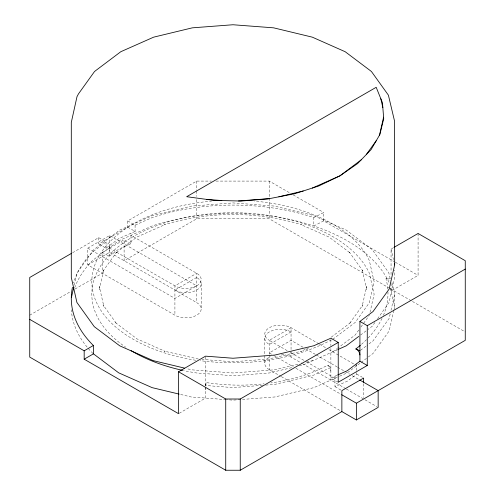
<?xml version="1.0" encoding="UTF-8"?>
<svg xmlns="http://www.w3.org/2000/svg" width="495" height="495" viewBox="0 0 495 495"><rect width="100%" height="100%" fill="white"/><g stroke="black" fill="none" stroke-linecap="round" stroke-linejoin="round"><path stroke-width="0.37" stroke-dasharray="2.48 1.86" d="M74.238 285.17L77.189 272.72L93.716 249.678L119.728 230.076L153.289 215.251L191.732 206.056L232.984 202.925L274.236 206.056L312.673 215.251L346.234 230.076L372.246 249.678L388.773 272.72L390.481 279.706M262.653 385.327L232.984 387.579L205.567 385.5L206.236 382.561A128.972 74.46 0 0 0 264.058 383.811M370.012 312.314L374.133 294.234L369.326 273.141A141.149 81.489 0 0 0 167.199 222.131A141.149 81.489 0 0 0 125.736 347.218M390.159 314.003L389.157 318.396L373.001 340.907L367.055 345.386M390.988 310.34L394.664 294.234L391.743 281.42M393.828 310.47L389.157 330.969L373.001 353.479L367.055 357.959M393.995 309.734L394.664 306.807L394.664 294.234M358.745 330.066L355.224 334.979L337.67 348.189M360.948 326.997L363.157 323.928M363.596 323.309L369.326 315.327M374.925 322.486L372.246 326.224L367.983 329.46M377.605 318.755L389.058 302.433L394.565 278.289L394.664 270.078M72.586 252.735L98.697 237.656L106.048 241.906L92.961 251.751A161.679 93.345 0 0 0 73.545 282.93M75.023 289.043L102.323 273.283L102.323 252.326L109.203 256.299L118.658 249.183L130.977 243.726L130.977 233.25M331.285 337.144L350.51 322.678L349.445 323.625L362.885 304.901L362.142 306.3L366.696 286.32L366.696 289.575L362.142 269.596L362.885 270.994L349.445 252.271L350.51 253.217L328.94 236.994L300.836 224.538L301.634 224.742C257.097 211.099 208.865 211.099 164.334 224.742L165.132 224.538L137.022 236.994L115.459 253.217L116.517 252.271L103.084 270.994L103.826 269.596L99.266 289.575L99.266 286.32L103.826 306.3L103.084 304.901L116.517 323.625L115.459 322.678L137.022 338.902L165.132 351.357L164.334 351.153L198.953 359.184M332.789 339.285L355.224 322.406L369.326 302.754L374.133 281.661L369.326 260.568A141.149 81.489 0 0 0 254.473 201.119M332.789 351.858L337.058 348.647M360.577 335.035L367.364 329.924M360.509 350.305L366.461 345.832M359.914 363.33L347.311 372.815L337.726 377.06M361.103 362.433L366.461 358.405M356.765 372.556L356.765 374.084L347.311 381.193L334.985 386.651L334.985 376.175M98.697 237.656L98.697 243.942L127.729 227.18L127.729 220.894L196.688 181.083L211.359 181.083M109.203 247.915L174.914 285.856L196.688 273.283L196.688 302.618A15.401 8.891 0 0 1 196.688 315.191A15.401 8.891 0 0 1 174.914 315.191L87.807 264.899L87.807 248.137L109.581 235.564L196.688 285.856A15.401 8.891 0 0 0 196.688 273.283L130.977 235.342M102.323 252.326L124.103 239.753L130.977 243.726M87.807 264.899L109.581 252.326L196.688 302.618M29.737 315.191L70.358 291.734M389.676 288.313L269.274 218.802L196.688 218.802L124.103 260.71L124.103 239.753M391.056 274.595L391.056 249.072L393.692 247.549M179.202 413.294L205.567 398.067L205.567 386.892M418.083 233.467L418.083 275.375L391.056 290.98L391.056 282.596M127.729 220.894L135.085 225.145L152.144 217.583A161.679 93.345 0 0 1 313.824 217.583L323.718 212.516L323.718 220.894L394.657 261.855M323.718 220.894L313.824 225.968L313.824 217.583M309.047 347.719L300.836 351.357L301.634 351.153L268.519 359.073L232.984 361.777L201.96 359.413M331.427 339.892C291.363 361.022 244.679 366.331 200.129 360.657M337.423 349.724L303.559 364.809L299.116 365.873M337.039 375.266L330.877 377.994L338.233 382.245M337.039 377.363L313.824 387.647L274.83 396.971L241.35 399.514M313.063 360.515L306.021 362.235M297.891 364.184L274.236 369.839L232.984 372.976L191.732 369.839L186.559 368.602M291.716 367.643L269.515 372.952L232.984 375.73L196.447 372.952A141.149 81.489 0 0 1 183.472 370.551M387.802 289.049A160.102 92.435 0 0 0 385.964 278.796L390.326 278.462M265.697 385.091L274.83 384.398L313.824 375.074L330.877 367.519L327.752 365.168A128.972 74.46 0 0 1 270.895 382.944M240.589 399.576L232.984 400.152L226.889 399.688M215.993 181.083L269.274 181.083L289.86 192.963M226.128 399.632L191.138 396.971L179.141 394.1M293.176 194.881L323.718 212.516M395.326 262.239L418.083 275.375M390.345 288.703L411.753 301.059M412.422 301.443L465.263 331.953M127.729 227.18L135.085 231.431L118.658 238.708L106.048 248.193L98.697 243.942M318.929 343.858L291.054 327.764A15.401 8.891 0 0 0 269.274 327.764A15.401 8.891 0 0 0 269.274 340.331L269.274 354.432M319.591 344.242L326.23 348.072M328.884 349.606L356.765 365.7M356.765 374.084L362.389 377.332M303.039 347.255L291.054 340.331L269.274 352.904L273.271 355.212M305.706 348.796L315.692 354.562M316.361 354.946L337.002 366.863M337.67 367.247L344.328 371.095M344.996 371.479L349.656 374.171M352.322 375.705L358.312 379.164M287.199 350.683L269.274 340.331L291.054 327.764L291.054 357.099L301.709 363.25M290.515 352.595L305.78 361.412M306.448 361.796L334.985 378.273M302.371 363.633L345.659 388.625M346.327 389.008L363.639 399.007M364.964 399.768L376.837 406.624M334.985 386.651L341.241 390.264M87.807 248.137L174.914 298.423L196.688 285.856A15.401 8.891 0 0 1 174.914 285.856L174.914 315.191M273.939 355.596L293.25 366.746M295.917 368.286L341.866 394.812M269.274 355.193L269.274 369.672L280.597 376.206M281.265 376.59L341.866 411.58M391.056 249.072L393.463 259.621M390.419 288.201L394.664 306.807M363.639 383.767L363.639 397.485M356.765 363.602L356.765 371.795M330.877 339.663L330.877 345.578M330.877 348.536L330.877 380.092M269.274 181.083L269.274 197.245M269.274 198.019L269.274 218.802M264.769 338.24L264.769 355.002M264.769 355.763L264.769 363.386M205.567 356.901L205.567 385.5M201.199 283.759L201.199 308.905M196.688 181.083L196.688 190.321M196.688 191.089L196.688 196.478M196.688 199.559L196.688 218.802M135.085 225.145L135.085 233.522M109.581 235.564L109.581 252.326M109.203 245.823L109.203 256.299M106.048 241.906L106.048 250.284M269.274 369.672A15.401 8.891 0 0 1 270.474 356.474M281.5 354.525A15.401 8.891 0 0 1 291.054 357.099M92.961 353.479A161.679 93.345 0 0 1 71.379 309.746M74.739 287.663A161.679 93.345 0 0 1 92.961 260.135L118.658 240.799L152.144 225.968A161.679 93.345 0 0 1 389.157 282.645M205.567 389.689A5.136 0.544 -85.7 0 1 205.617 387.857M205.765 385.865A5.136 0.544 -85.7 0 1 206.236 382.561M327.752 365.168A5.136 2.549 66.1 0 1 330.877 371.708M195.686 360.255A141.149 81.489 0 0 1 92.064 276.996A141.149 81.489 0 0 1 211.495 201.119M387.956 291.796A160.102 92.435 0 0 1 383.272 315.643M382.06 318.304A160.102 92.435 0 0 1 367.544 338.592M366.479 339.669A160.102 92.435 0 0 1 360.917 344.823M385.964 278.796A5.136 4.158 -12.8 0 1 390.196 280.337M196.688 277.472L174.914 290.045A15.401 8.891 0 0 0 196.688 290.045A15.401 8.891 0 0 0 196.688 277.472M291.054 331.953L269.274 344.526A15.401 8.891 0 0 1 269.274 331.953A15.401 8.891 0 0 1 291.054 331.953"/><path stroke-width="0.74" d="M71.398 297.606L73.736 287.366M379.492 135.154L383.588 117.197M152.899 360.515L119.728 345.819L94.273 326.669L76.904 302.433L71.299 277.472L71.299 122.407L77.003 96.643L78.495 93.852L94.471 71.583L95.591 70.686L120.799 51.715L153.66 37.156L192.326 27.838L232.984 24.75L273.636 27.838L312.308 37.156L345.164 51.715L370.378 70.686L371.491 71.583L388.396 95.158L394.466 120.774L394.664 264.899L389.157 289.055L373.001 311.572L359.914 321.416L359.914 361.232L347.311 370.718L337.726 374.963M366.275 154.589L376.373 140.518M361.202 159.842L339.985 175.805L318.749 185.99L294.643 193.749L268.476 198.829L241.133 201.044L213.555 200.333L186.677 196.707L376.194 87.293L382.468 102.811L383.705 118.732L379.863 134.516L371.071 149.626L357.625 163.548L339.985 175.805L312.339 188.051M358.72 336.427L346.234 345.819L338.097 349.427M71.243 253.508L29.737 277.472L29.737 357.099L225.726 470.25L240.242 470.25L341.866 411.58L356.381 419.958L378.155 407.385L378.155 390.623L359.642 379.937M29.737 319.38L84.175 350.813L93.444 345.461L92.961 345.095A161.679 93.345 0 0 1 72.443 287.347M84.175 350.813L84.175 359.191L93.444 353.845L93.444 345.461M84.175 359.191L178.54 413.671L178.54 371.764L205.567 356.159L232.984 358.244L274.83 355.064L313.824 345.739L330.877 338.184L338.233 342.429L338.233 382.245L367.271 365.477L367.271 325.667L465.263 269.088M394.348 247.166L418.083 233.467L465.263 260.71L465.263 340.337L356.381 403.196L341.866 394.812M178.54 371.764L225.726 399.007L240.242 399.007L338.233 342.429M278.864 196.812L303.243 190.983M238.472 200.976L269.577 198.613M206.508 199.38L221.828 200.549M153.289 360.645L184.338 368.07M179.141 394.1L152.144 387.647L118.658 372.815L93.444 353.845M360.372 345.287A160.102 92.435 0 0 1 355.843 348.95L359.914 350.757M359.914 321.416L367.271 325.667M359.914 361.232L367.271 365.477M380.822 98.74L382.839 107.582M394.317 263.389L394.664 264.899M363.639 382.245L363.639 378.05L341.866 390.623L341.866 411.58M356.381 403.196L356.381 419.958M240.242 399.007L240.242 470.25M225.726 399.007L225.726 470.25M355.843 348.95A5.136 3.323 53 0 1 359.914 354.946M182.717 370.384A141.149 81.489 0 0 1 131.095 350.633"/></g></svg>
